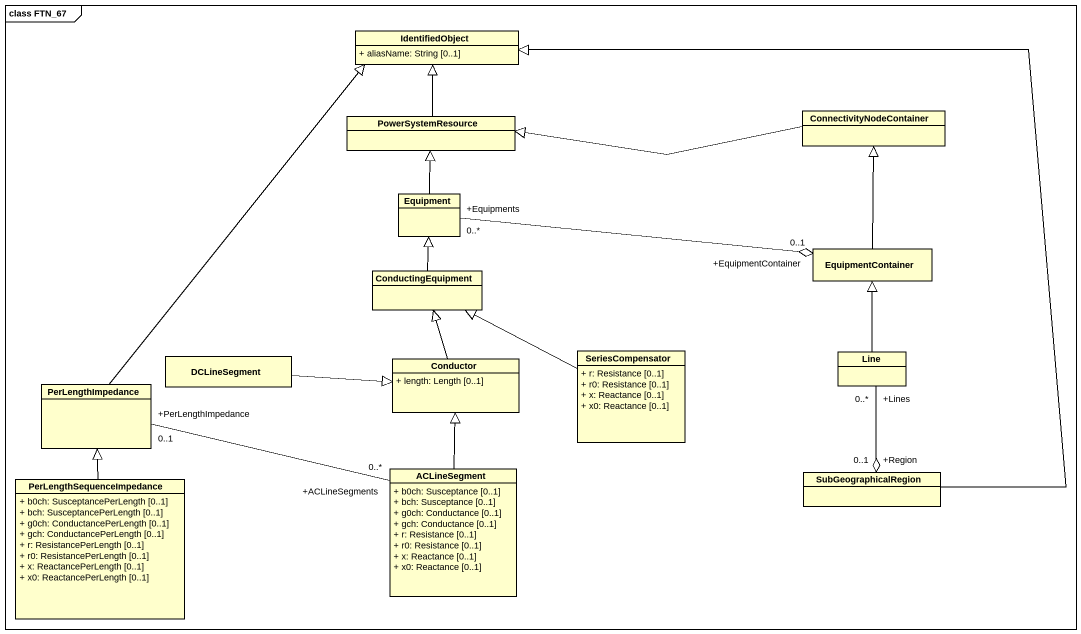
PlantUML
@startuml
mainframe class FTN_67
hide circle
hide empty members
skinparam classAttributeIconSize 0
class IdentifiedObject {
  + aliasName: String [0..1]
}
class PowerSystemResource
class ConnectivityNodeContainer
class Equipment
class EquipmentContainer
class ConductingEquipment
class DCLineSegment
class Conductor {
  + length: Length [0..1]
}
class SeriesCompensator {
  + r: Resistance [0..1]
  + r0: Resistance [0..1]
  + x: Reactance [0..1]
  + x0: Reactance [0..1]
}
class Line
class PerLengthImpedance
class PerLengthSequenceImpedance {
  + b0ch: SusceptancePerLength [0..1]
  + bch: SusceptancePerLength [0..1]
  + g0ch: ConductancePerLength [0..1]
  + gch: ConductancePerLength [0..1]
  + r: ResistancePerLength [0..1]
  + r0: ResistancePerLength [0..1]
  + x: ReactancePerLength [0..1]
  + x0: ReactancePerLength [0..1]
}
class ACLineSegment {
  + b0ch: Susceptance [0..1]
  + bch: Susceptance [0..1]
  + g0ch: Conductance [0..1]
  + gch: Conductance [0..1]
  + r: Resistance [0..1]
  + r0: Resistance [0..1]
  + x: Reactance [0..1]
  + x0: Reactance [0..1]
}
class SubGeographicalRegion
PowerSystemResource -up-|> IdentifiedObject
ConnectivityNodeContainer -left-|> PowerSystemResource
Equipment -up-|> PowerSystemResource
EquipmentContainer -up-|> ConnectivityNodeContainer
EquipmentContainer "+EquipmentContainer\n0..1" o-left- "+Equipments\n0..*" Equipment
ConductingEquipment -up-|> Equipment
DCLineSegment -right-|> Conductor
Conductor -up-|> ConductingEquipment
SeriesCompensator -left-|> ConductingEquipment
Line -up-|> EquipmentContainer
PerLengthImpedance -up-|> IdentifiedObject
PerLengthImpedance "+PerLengthImpedance\n0..1" -right- "+ACLineSegments\n0..*" ACLineSegment
PerLengthSequenceImpedance -up-|> PerLengthImpedance
ACLineSegment -up-|> Conductor
SubGeographicalRegion -up-|> IdentifiedObject
SubGeographicalRegion "+Region\n0..1" o-up- "+Lines\n0..*" Line
@enduml
